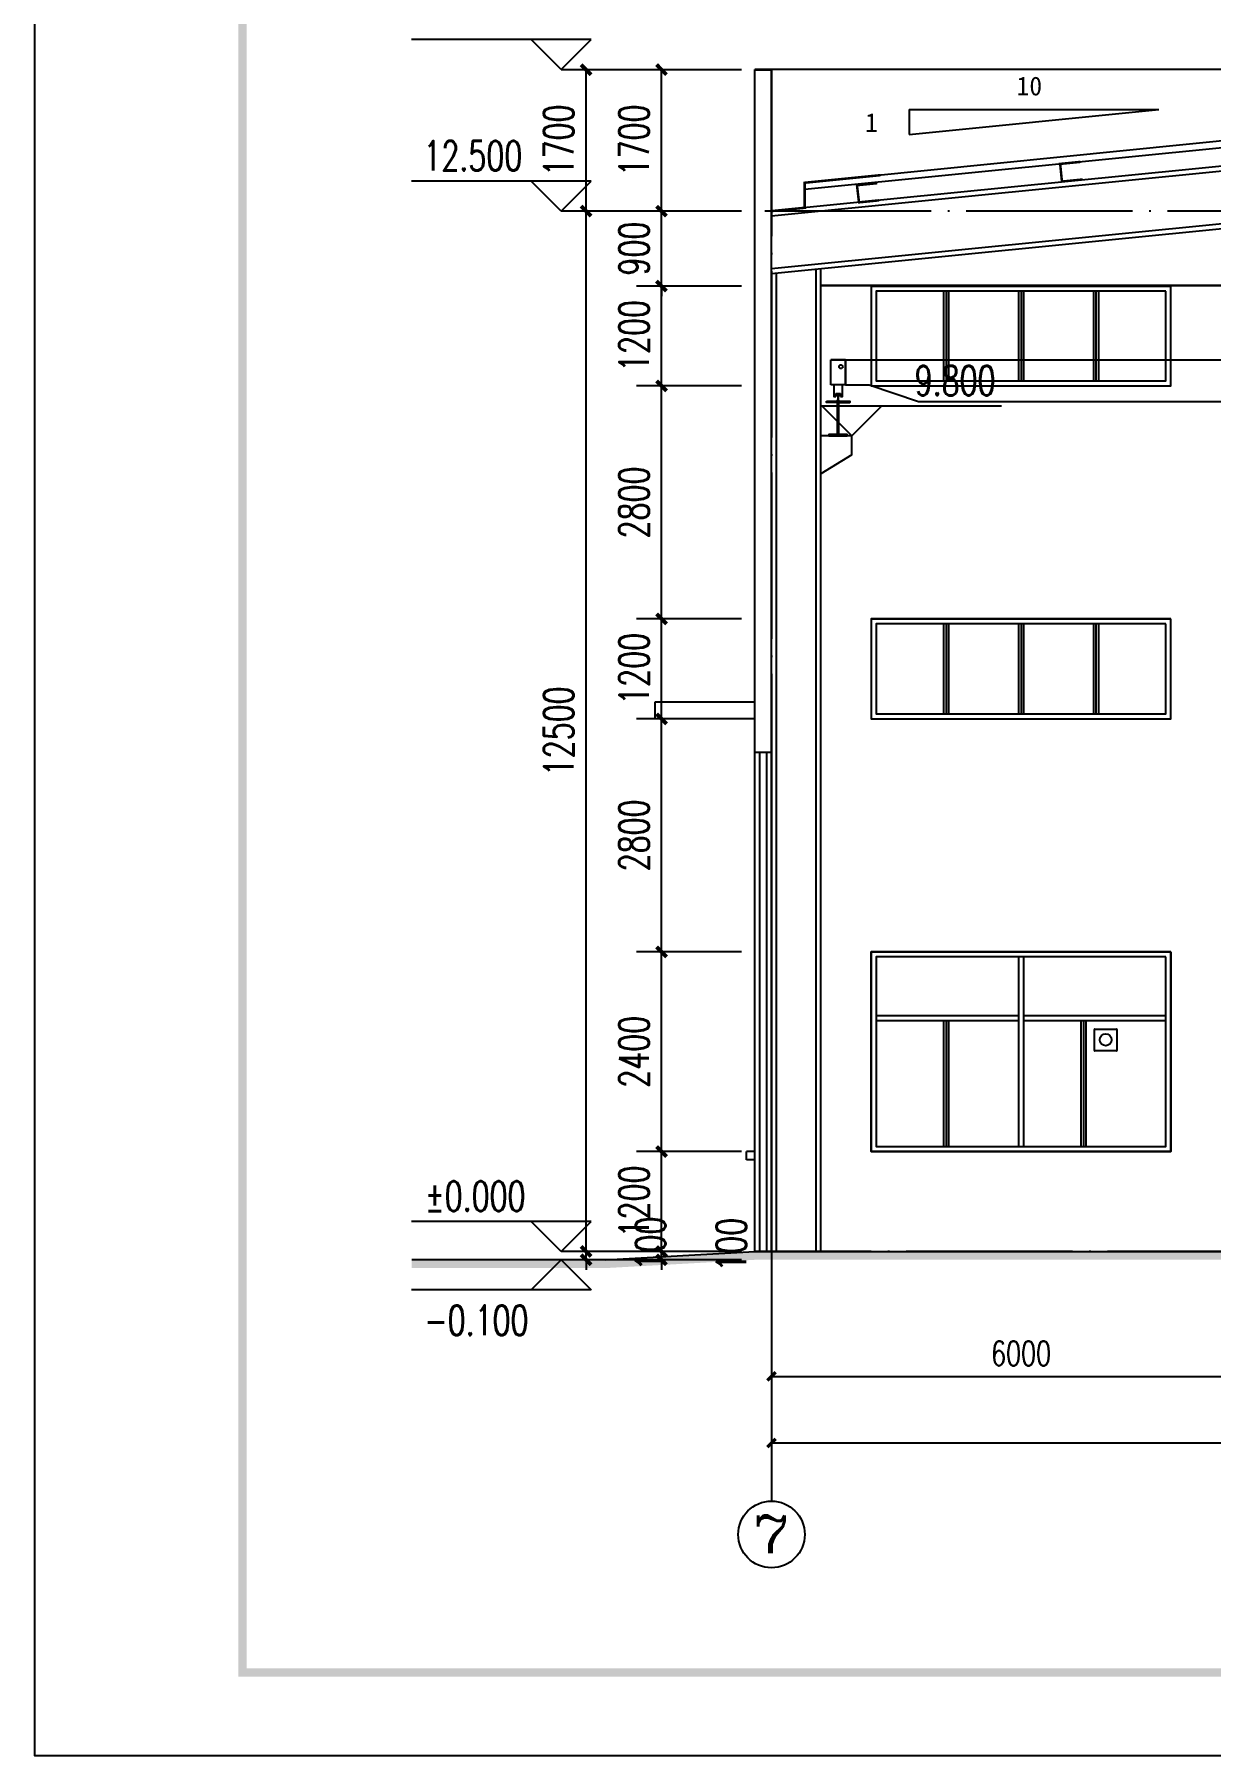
# Model space of a CAD drawing. Extents: x 683431 to 951238, y -788560 to -543702.
# Drawn here: x 683531 to 697669, y -788560 to -767881 of the extents above; entities that cross this region are included whole.
import ezdxf
from ezdxf.enums import TextEntityAlignment as Align

# ---------------------------------------------------------------- set-up
doc = ezdxf.new("R2010")
doc.units = 0
doc.header["$LTSCALE"] = 1000
doc.header["$MEASUREMENT"] = 0
doc.linetypes.add('CENTER', pattern=[50.8, 31.75, -6.35, 6.35, -6.35])
doc.linetypes.add('DOTE', pattern=[2.42, 2, -0.2, 0.02, -0.2])
for name, color, linetype in [('3', 3, 'CENTER'), ('AXIS', 3, 'Continuous'), ('AXIS_TEXT', 7, 'Continuous'), ('DIM_ELEV', 3, 'Continuous'), ('DOTE', 1, 'Continuous'), ('PUB_DIM', 3, 'Continuous'), ('PUB_TEXT', 3, 'Continuous'), ('PUB_TITLE', 4, 'Continuous'), ('RAIL', 163, 'Continuous'), ('WALL', 7, 'Continuous'), ('卫浴', 7, 'Continuous')]:
    doc.layers.add(name, color=color, linetype=linetype)
doc.styles.add('_TCH_AXIS', font='COMPLEX', dxfattribs={"bigfont": 'GBCBIG'})
doc.styles.add('_TCH_DIM', font='SIMPLEX', dxfattribs={"bigfont": 'GBCBIG'})
doc.styles.add('_TCH_DIM_T3', font='SIMPLEX', dxfattribs={"width": 0.705882, "bigfont": 'GBCBIG'})
doc.styles.add('COMPLEX', font='COMPLEX')
doc.styles.add('宋体', font='')
doc.styles.get('宋体').set_extended_font_data('SimSun')
doc.dimstyles.new('_TCH_ARCH&&100', dxfattribs={"dimtxt": 297.5, "dimasz": 100, "dimexe": 250, "dimexo": 300, "dimgap": 126.25, "dimtad": 1, "dimdec": 0, "dimzin": 0, "dimdsep": 46, "dimtxsty": '_TCH_DIM_T3', "dimblk": 'ARCHTICK', "dimcen": 0.09, "dimazin": 2, "dimtfac": 1, "dimtdec": 0, "dimtix": 1, "dimtmove": 2, "dimatfit": 3, "dimfxl": 0, "dimtolj": 1, "dimtzin": 0, "dimarcsym": 0})
doc.dimstyles.new('_TCH_ARCH&&120', dxfattribs={"dimtxt": 357, "dimasz": 120, "dimexe": 300, "dimexo": 360, "dimgap": 151.5, "dimtad": 1, "dimdec": 0, "dimzin": 0, "dimdsep": 46, "dimtxsty": '_TCH_DIM_T3', "dimblk": 'ARCHTICK', "dimcen": 0.09, "dimazin": 2, "dimtfac": 1, "dimtdec": 0, "dimtix": 1, "dimtmove": 2, "dimatfit": 3, "dimfxl": 0, "dimtolj": 1, "dimtzin": 0, "dimarcsym": 0})

# ---------------------------------------------------------------- blocks, each defined once
blk = doc.blocks.new('_ArchTick')
at = {"color": 0, "linetype": 'ByBlock', "const_width": 0.4}
blk.add_lwpolyline([(-0.5, -0.5), (0.5, 0.5)], dxfattribs=at)
blk = doc.blocks.new('*D56')
at = {"layer": 'AXIS', "color": 0, "lineweight": -2}
for p, q in [((692391, -782804), (692391, -784254)), ((698391, -782804), (698391, -784254)), ((692391, -784004), (698391, -784004))]:
    blk.add_line(p, q, dxfattribs=at)
at = {"layer": 'Defpoints', "color": 0}
for p in [(692391, -782504), (698391, -782504), (698391, -784004)]:
    blk.add_point(p, dxfattribs=at)
at = {"layer": 'AXIS', "color": 0, "lineweight": -2, "xscale": 100, "yscale": 100, "zscale": 100, "rotation": 180}
blk.add_blockref('_ArchTick', (692391, -784004), dxfattribs=at)
at = {"layer": 'AXIS', "color": 0, "lineweight": -2, "xscale": 100, "yscale": 100, "zscale": 100}
blk.add_blockref('_ArchTick', (698391, -784004), dxfattribs=at)
at = {"layer": 'AXIS', "color": 0, "insert": (695391, -783729), "char_height": 297.5, "attachment_point": 5, "style": '_TCH_DIM_T3'}
blk.add_mtext('\\A1;6000', dxfattribs=at)
blk = doc.blocks.new('*D57')
at = {"layer": 'AXIS', "color": 0, "lineweight": -2}
for p, q in [((692391, -782804), (692391, -785054)), ((727991, -782804), (727991, -785054)), ((692391, -784804), (727991, -784804))]:
    blk.add_line(p, q, dxfattribs=at)
at = {"layer": 'Defpoints', "color": 0}
for p in [(692391, -782504), (727991, -782504), (727991, -784804)]:
    blk.add_point(p, dxfattribs=at)
at = {"layer": 'AXIS', "color": 0, "lineweight": -2, "xscale": 100, "yscale": 100, "zscale": 100, "rotation": 180}
blk.add_blockref('_ArchTick', (692391, -784804), dxfattribs=at)
at = {"layer": 'AXIS', "color": 0, "lineweight": -2, "xscale": 100, "yscale": 100, "zscale": 100}
blk.add_blockref('_ArchTick', (727991, -784804), dxfattribs=at)
at = {"layer": 'AXIS', "color": 0, "insert": (710191, -784529), "char_height": 297.5, "attachment_point": 5, "style": '_TCH_DIM_T3'}
blk.add_mtext('\\A1;35600', dxfattribs=at)
blk = doc.blocks.new('_AXISO')
blk.add_circle((0, 0), 0.5)
at = {"layer": 'AXIS_TEXT', "style": 'COMPLEX', "width": 1.041667}
blk.add_attdef('A', text='', height=0.56, dxfattribs=at).set_placement((-0.25, -0.28), (0.25, -0.28), align=Align.FIT)
blk = doc.blocks.new('*D69')
at = {"layer": 'Defpoints', "color": 0}
for p in [(690163, -782504), (692391, -782504), (692391, -782604)]:
    blk.add_point(p, dxfattribs=at)
at = {"layer": 'PUB_DIM', "color": 0, "lineweight": -2}
for p, q in [((692031, -782504), (689863, -782504)), ((690163, -782504), (690163, -782384)), ((690163, -782604), (690163, -782504)), ((692031, -782604), (689863, -782604)), ((690163, -782604), (690163, -782724))]:
    blk.add_line(p, q, dxfattribs=at)
at = {"layer": 'PUB_DIM', "color": 0, "lineweight": -2, "xscale": 120, "yscale": 120, "zscale": 120}
for p, rotation in [((690163, -782504), 270), ((690163, -782604), 90)]:
    blk.add_blockref('_ArchTick', p, dxfattribs=dict(at, rotation=rotation))
at = {"layer": 'PUB_DIM', "color": 0, "insert": (690937, -782409), "char_height": 357, "attachment_point": 5, "rotation": 90, "style": '_TCH_DIM_T3'}
blk.add_mtext('\\A1;100', dxfattribs=at)
blk = doc.blocks.new('*D70')
at = {"layer": 'Defpoints', "color": 0}
for p in [(690163, -770004), (692391, -770004), (692391, -782504)]:
    blk.add_point(p, dxfattribs=at)
at = {"layer": 'PUB_DIM', "color": 0, "lineweight": -2}
for p, q in [((692031, -770004), (689863, -770004)), ((690163, -782504), (690163, -770004)), ((692031, -782504), (689863, -782504))]:
    blk.add_line(p, q, dxfattribs=at)
at = {"layer": 'PUB_DIM', "color": 0, "lineweight": -2, "xscale": 120, "yscale": 120, "zscale": 120}
for p, rotation in [((690163, -770004), 90), ((690163, -782504), 270)]:
    blk.add_blockref('_ArchTick', p, dxfattribs=dict(at, rotation=rotation))
at = {"layer": 'PUB_DIM', "color": 0, "insert": (689833, -776254), "char_height": 357, "attachment_point": 5, "rotation": 90, "style": '_TCH_DIM_T3'}
blk.add_mtext('\\A1;12500', dxfattribs=at)
blk = doc.blocks.new('*D71')
at = {"layer": 'Defpoints', "color": 0}
for p in [(690163, -768304), (692391, -768304), (692391, -770004)]:
    blk.add_point(p, dxfattribs=at)
at = {"layer": 'PUB_DIM', "color": 0, "lineweight": -2}
for p, q in [((692031, -768304), (689863, -768304)), ((690163, -770004), (690163, -768304)), ((692031, -770004), (689863, -770004))]:
    blk.add_line(p, q, dxfattribs=at)
at = {"layer": 'PUB_DIM', "color": 0, "lineweight": -2, "xscale": 120, "yscale": 120, "zscale": 120}
for p, rotation in [((690163, -768304), 90), ((690163, -770004), 270)]:
    blk.add_blockref('_ArchTick', p, dxfattribs=dict(at, rotation=rotation))
at = {"layer": 'PUB_DIM', "color": 0, "insert": (689833, -769154), "char_height": 357, "attachment_point": 5, "rotation": 90, "style": '_TCH_DIM_T3'}
blk.add_mtext('\\A1;1700', dxfattribs=at)
blk = doc.blocks.new('*D72')
at = {"layer": 'Defpoints', "color": 0}
for p in [(691069, -782504), (692391, -782504), (692391, -782604)]:
    blk.add_point(p, dxfattribs=at)
at = {"layer": 'PUB_DIM', "color": 0, "lineweight": -2}
for p, q in [((692031, -782504), (690769, -782504)), ((691069, -782504), (691069, -782384)), ((691069, -782604), (691069, -782504)), ((692031, -782604), (690769, -782604)), ((691069, -782604), (691069, -782724))]:
    blk.add_line(p, q, dxfattribs=at)
at = {"layer": 'PUB_DIM', "color": 0, "lineweight": -2, "xscale": 120, "yscale": 120, "zscale": 120}
for p, rotation in [((691069, -782504), 270), ((691069, -782604), 90)]:
    blk.add_blockref('_ArchTick', p, dxfattribs=dict(at, rotation=rotation))
at = {"layer": 'PUB_DIM', "color": 0, "insert": (691909, -782424), "char_height": 357, "attachment_point": 5, "rotation": 90, "style": '_TCH_DIM_T3'}
blk.add_mtext('\\A1;100', dxfattribs=at)
blk = doc.blocks.new('*D73')
at = {"layer": 'Defpoints', "color": 0}
for p in [(691069, -781304), (692391, -781304), (692391, -782504)]:
    blk.add_point(p, dxfattribs=at)
at = {"layer": 'PUB_DIM', "color": 0, "lineweight": -2}
for p, q in [((692031, -781304), (690769, -781304)), ((691069, -782504), (691069, -781304)), ((692031, -782504), (690769, -782504))]:
    blk.add_line(p, q, dxfattribs=at)
at = {"layer": 'PUB_DIM', "color": 0, "lineweight": -2, "xscale": 120, "yscale": 120, "zscale": 120}
for p, rotation in [((691069, -781304), 90), ((691069, -782504), 270)]:
    blk.add_blockref('_ArchTick', p, dxfattribs=dict(at, rotation=rotation))
at = {"layer": 'PUB_DIM', "color": 0, "insert": (690739, -781904), "char_height": 357, "attachment_point": 5, "rotation": 90, "style": '_TCH_DIM_T3'}
blk.add_mtext('\\A1;1200', dxfattribs=at)
blk = doc.blocks.new('*D74')
at = {"layer": 'Defpoints', "color": 0}
for p in [(691069, -778904), (692391, -778904), (692391, -781304)]:
    blk.add_point(p, dxfattribs=at)
at = {"layer": 'PUB_DIM', "color": 0, "lineweight": -2}
for p, q in [((692031, -778904), (690769, -778904)), ((691069, -781304), (691069, -778904)), ((692031, -781304), (690769, -781304))]:
    blk.add_line(p, q, dxfattribs=at)
at = {"layer": 'PUB_DIM', "color": 0, "lineweight": -2, "xscale": 120, "yscale": 120, "zscale": 120}
for p, rotation in [((691069, -778904), 90), ((691069, -781304), 270)]:
    blk.add_blockref('_ArchTick', p, dxfattribs=dict(at, rotation=rotation))
at = {"layer": 'PUB_DIM', "color": 0, "insert": (690739, -780104), "char_height": 357, "attachment_point": 5, "rotation": 90, "style": '_TCH_DIM_T3'}
blk.add_mtext('\\A1;2400', dxfattribs=at)
blk = doc.blocks.new('*D75')
at = {"layer": 'Defpoints', "color": 0}
for p in [(691069, -776104), (692391, -776104), (692391, -778904)]:
    blk.add_point(p, dxfattribs=at)
at = {"layer": 'PUB_DIM', "color": 0, "lineweight": -2}
for p, q in [((692031, -776104), (690769, -776104)), ((691069, -778904), (691069, -776104)), ((692031, -778904), (690769, -778904))]:
    blk.add_line(p, q, dxfattribs=at)
at = {"layer": 'PUB_DIM', "color": 0, "lineweight": -2, "xscale": 120, "yscale": 120, "zscale": 120}
for p, rotation in [((691069, -776104), 90), ((691069, -778904), 270)]:
    blk.add_blockref('_ArchTick', p, dxfattribs=dict(at, rotation=rotation))
at = {"layer": 'PUB_DIM', "color": 0, "insert": (690739, -777504), "char_height": 357, "attachment_point": 5, "rotation": 90, "style": '_TCH_DIM_T3'}
blk.add_mtext('\\A1;2800', dxfattribs=at)
blk = doc.blocks.new('*D76')
at = {"layer": 'Defpoints', "color": 0}
for p in [(691069, -774904), (692391, -774904), (692391, -776104)]:
    blk.add_point(p, dxfattribs=at)
at = {"layer": 'PUB_DIM', "color": 0, "lineweight": -2}
for p, q in [((692031, -774904), (690769, -774904)), ((691069, -776104), (691069, -774904)), ((692031, -776104), (690769, -776104))]:
    blk.add_line(p, q, dxfattribs=at)
at = {"layer": 'PUB_DIM', "color": 0, "lineweight": -2, "xscale": 120, "yscale": 120, "zscale": 120}
for p, rotation in [((691069, -774904), 90), ((691069, -776104), 270)]:
    blk.add_blockref('_ArchTick', p, dxfattribs=dict(at, rotation=rotation))
at = {"layer": 'PUB_DIM', "color": 0, "insert": (690739, -775504), "char_height": 357, "attachment_point": 5, "rotation": 90, "style": '_TCH_DIM_T3'}
blk.add_mtext('\\A1;1200', dxfattribs=at)
blk = doc.blocks.new('*D77')
at = {"layer": 'Defpoints', "color": 0}
for p in [(691069, -772104), (692391, -772104), (692391, -774904)]:
    blk.add_point(p, dxfattribs=at)
at = {"layer": 'PUB_DIM', "color": 0, "lineweight": -2}
for p, q in [((692031, -772104), (690769, -772104)), ((691069, -774904), (691069, -772104)), ((692031, -774904), (690769, -774904))]:
    blk.add_line(p, q, dxfattribs=at)
at = {"layer": 'PUB_DIM', "color": 0, "lineweight": -2, "xscale": 120, "yscale": 120, "zscale": 120}
for p, rotation in [((691069, -772104), 90), ((691069, -774904), 270)]:
    blk.add_blockref('_ArchTick', p, dxfattribs=dict(at, rotation=rotation))
at = {"layer": 'PUB_DIM', "color": 0, "insert": (690739, -773504), "char_height": 357, "attachment_point": 5, "rotation": 90, "style": '_TCH_DIM_T3'}
blk.add_mtext('\\A1;2800', dxfattribs=at)
blk = doc.blocks.new('*D78')
at = {"layer": 'Defpoints', "color": 0}
for p in [(691069, -770904), (692391, -770904), (692391, -772104)]:
    blk.add_point(p, dxfattribs=at)
at = {"layer": 'PUB_DIM', "color": 0, "lineweight": -2}
for p, q in [((692031, -770904), (690769, -770904)), ((691069, -772104), (691069, -770904)), ((692031, -772104), (690769, -772104))]:
    blk.add_line(p, q, dxfattribs=at)
at = {"layer": 'PUB_DIM', "color": 0, "lineweight": -2, "xscale": 120, "yscale": 120, "zscale": 120}
for p, rotation in [((691069, -770904), 90), ((691069, -772104), 270)]:
    blk.add_blockref('_ArchTick', p, dxfattribs=dict(at, rotation=rotation))
at = {"layer": 'PUB_DIM', "color": 0, "insert": (690739, -771504), "char_height": 357, "attachment_point": 5, "rotation": 90, "style": '_TCH_DIM_T3'}
blk.add_mtext('\\A1;1200', dxfattribs=at)
blk = doc.blocks.new('*D79')
at = {"layer": 'Defpoints', "color": 0}
for p in [(691069, -770004), (692391, -770004), (692391, -770904)]:
    blk.add_point(p, dxfattribs=at)
at = {"layer": 'PUB_DIM', "color": 0, "lineweight": -2}
for p, q in [((691069, -770004), (691069, -769884)), ((692031, -770004), (690769, -770004)), ((691069, -770904), (691069, -770004)), ((692031, -770904), (690769, -770904)), ((691069, -770904), (691069, -771024))]:
    blk.add_line(p, q, dxfattribs=at)
at = {"layer": 'PUB_DIM', "color": 0, "lineweight": -2, "xscale": 120, "yscale": 120, "zscale": 120}
for p, rotation in [((691069, -770004), 270), ((691069, -770904), 90)]:
    blk.add_blockref('_ArchTick', p, dxfattribs=dict(at, rotation=rotation))
at = {"layer": 'PUB_DIM', "color": 0, "insert": (690739, -770454), "char_height": 357, "attachment_point": 5, "rotation": 90, "style": '_TCH_DIM_T3'}
blk.add_mtext('\\A1;900', dxfattribs=at)
blk = doc.blocks.new('*D80')
at = {"layer": 'Defpoints', "color": 0}
for p in [(691069, -768304), (692391, -768304), (692391, -770004)]:
    blk.add_point(p, dxfattribs=at)
at = {"layer": 'PUB_DIM', "color": 0, "lineweight": -2}
for p, q in [((692031, -768304), (690769, -768304)), ((691069, -770004), (691069, -768304)), ((692031, -770004), (690769, -770004))]:
    blk.add_line(p, q, dxfattribs=at)
at = {"layer": 'PUB_DIM', "color": 0, "lineweight": -2, "xscale": 120, "yscale": 120, "zscale": 120}
for p, rotation in [((691069, -768304), 90), ((691069, -770004), 270)]:
    blk.add_blockref('_ArchTick', p, dxfattribs=dict(at, rotation=rotation))
at = {"layer": 'PUB_DIM', "color": 0, "insert": (690739, -769154), "char_height": 357, "attachment_point": 5, "rotation": 90, "style": '_TCH_DIM_T3'}
blk.add_mtext('\\A1;1700', dxfattribs=at)

msp = doc.modelspace()

# ---------------------------------------------------------------- linework, layer by layer
for p, q in [((701190.6, -768822.7), (692790.6, -769662.7)), ((693280.3, -771791.6), (693103.3, -771791.6)), ((693280.3, -771791.6), (693103.3, -771791.6)), ((693356.7, -772703.5), (692986.1, -772703.5)), ((693356.7, -772703.5), (692986.1, -772703.5)), ((693356.7, -772933.5), (693356.7, -772703.5)), ((693356.7, -772933.5), (693356.7, -772703.5)), ((693356.7, -772933.5), (692986.1, -773161.3)), ((693356.7, -772933.5), (692986.1, -773161.3)), ((696273.2, -780089.3, 0), (696273.2, -779836.9, 0)), ((696277.2, -779832.9, 0), (696537.6, -779832.9, 0)), ((696541.6, -779836.9, 0), (696541.6, -780089.3, 0)), ((696537.6, -780093.3, 0), (696277.2, -780093.3, 0))]:
    msp.add_line(p, q)
at = {"ltscale": 10}
for p, q in [((701190.6, -768822.7), (692790.6, -769662.7)), ((701190.6, -768903.2), (692790.6, -769743.2)), ((701190.6, -769183.8), (692390.6, -770063.8)), ((701190.6, -769123.5), (692410.6, -770001.5)), ((701190.6, -769817.6), (692390.6, -770697.6)), ((701190.6, -769877.9), (692390.6, -770757.9))]:
    msp.add_line(p, q, dxfattribs=at)
at = {"ltscale": 0.5}
for p, q in [((694047.3, -769084.5), (697047.3, -768784.5)), ((694047.3, -768784.5), (694047.3, -769084.5)), ((694047.3, -768784.5), (697047.3, -768784.5))]:
    msp.add_line(p, q, dxfattribs=at)
at = {"color": 7}
for p, q in [((693103.3, -772091.6), (693103.3, -771791.6)), ((693103.3, -772091.6), (693103.3, -771791.6)), ((693280.3, -772091.6), (693280.3, -771791.6)), ((693280.3, -772091.6), (693280.3, -771791.6)), ((693163.7, -772229.8), (693163.7, -772195)), ((693163.7, -772195), (693220, -772195)), ((693163.7, -772229.8), (693163.7, -772195)), ((693163.7, -772195), (693220, -772195)), ((693169.3, -772217.2), (693169.3, -772195)), ((693169.3, -772217.2), (693169.3, -772195)), ((693171.6, -772214.5), (693169.3, -772217.2)), ((693171.6, -772214.5), (693169.3, -772217.2)), ((693169.3, -772217.2), (693170.8, -772220.2)), ((693169.3, -772217.2), (693170.8, -772220.2)), ((693170.8, -772220.2), (693182.2, -772220.7)), ((693170.8, -772220.2), (693182.2, -772220.7)), ((693171.6, -772214.5), (693186.3, -772208.8)), ((693171.6, -772214.5), (693186.3, -772208.8)), ((693173.6, -772283.9), (693171.6, -772287.6)), ((693173.6, -772283.9), (693171.6, -772287.6)), ((693171.6, -772287.6), (693211.6, -772287.6)), ((693171.6, -772287.6), (693211.6, -772287.6)), ((693187.1, -772281.9), (693173.6, -772283.9)), ((693187.1, -772281.9), (693173.6, -772283.9)), ((693182.2, -772220.7), (693188.6, -772222.5)), ((693182.2, -772220.7), (693188.6, -772222.5)), ((693186.3, -772208.8), (693191.8, -772207.6)), ((693186.3, -772208.8), (693191.8, -772207.6)), ((693189.1, -772278.1), (693187.1, -772281.9)), ((693189.1, -772278.1), (693187.1, -772281.9)), ((693188.6, -772222.5), (693189.1, -772228.1)), ((693188.6, -772222.5), (693189.1, -772228.1)), ((693189.1, -772228.1), (693189.1, -772278.1)), ((693189.1, -772228.1), (693189.1, -772278.1)), ((693192.3, -772207.6), (693192.3, -772195)), ((693192.3, -772207.6), (693192.3, -772195)), ((693197.9, -772208.8), (693192.3, -772207.6)), ((693197.9, -772208.8), (693192.3, -772207.6)), ((693194.6, -772222.5), (693194.1, -772228.1)), ((693194.6, -772222.5), (693194.1, -772228.1)), ((693194.1, -772228.1), (693194.1, -772278.1)), ((693194.1, -772228.1), (693194.1, -772278.1)), ((693194.1, -772278.1), (693196.2, -772281.9)), ((693194.1, -772278.1), (693196.2, -772281.9)), ((693200.9, -772220.7), (693194.6, -772222.5)), ((693200.9, -772220.7), (693194.6, -772222.5)), ((693196.2, -772281.9), (693209.6, -772283.9)), ((693196.2, -772281.9), (693209.6, -772283.9)), ((693211.6, -772214.5), (693197.9, -772208.8)), ((693211.6, -772214.5), (693197.9, -772208.8)), ((693212.3, -772220.2), (693200.9, -772220.7)), ((693212.3, -772220.2), (693200.9, -772220.7)), ((693209.6, -772283.9), (693211.6, -772287.6)), ((693209.6, -772283.9), (693211.6, -772287.6)), ((693211.6, -772214.5), (693213.9, -772217.2)), ((693211.6, -772214.5), (693213.9, -772217.2)), ((693213.9, -772217.2), (693212.3, -772220.2)), ((693213.9, -772217.2), (693212.3, -772220.2)), ((693213.9, -772217.2), (693213.9, -772195)), ((693213.9, -772217.2), (693213.9, -772195)), ((693220, -772229.8), (693220, -772195)), ((693220, -772229.8), (693220, -772195))]:
    msp.add_line(p, q, dxfattribs=at)
at = {"ltscale": 10, "const_width": 30}
for points in [[(693703.2, -769571.4), (692790.6, -769662.7), (692790.6, -769963.5), (692390.6, -770003.5), (692390.6, -768303.5), (692190.6, -768303.5)], [(696106.5, -769411.7), (695861.1, -769436.2), (695882.3, -769648.3), (696132.3, -769623.3)], [(693663.7, -769668), (693418.4, -769692.5), (693443, -769898.3), (693684.2, -769874.2)]]:
    msp.add_lwpolyline(points, dxfattribs=at)
at = {"color": 7}
msp.add_lwpolyline([(693220, -772229.8), (693244.7, -772229.8), (693244.7, -772091.6), (693139, -772091.6), (693139, -772229.8), (693163.7, -772229.8)], dxfattribs=at)
msp.add_lwpolyline([(693220, -772229.8), (693244.7, -772229.8), (693244.7, -772091.6), (693139, -772091.6), (693139, -772229.8), (693163.7, -772229.8)], dxfattribs=at)
msp.add_circle((696408.1, -779960.4, 0), 72)
for centre, start, end in [((696277.2, -779836.9, 0), 90, 180), ((696537.6, -779836.9, 0), 0, 90), ((696277.2, -780089.3, 0), 180, 270), ((696537.6, -780089.3, 0), 270, 0)]:
    msp.add_arc(centre, 4, start, end)
at = {"layer": '3'}
for p, q in [((692926.1, -782503.5), (692926.1, -770704.4)), ((692926.1, -782503.5), (692926.1, -770704.4)), ((692986.1, -782503.5), (692986.1, -770698.4)), ((692986.1, -782503.5), (692986.1, -770698.4)), ((692450.6, -782503.5), (692450.6, -770751.9))]:
    msp.add_line(p, q, dxfattribs=at)
at = {"layer": 'AXIS'}
for p, q in [((693242.4, -772703.5), (692989.8, -772703.5)), ((693242.4, -772703.5), (692989.8, -772703.5)), ((692390.6, -782503.5), (692390.6, -785503.5))]:
    msp.add_line(p, q, dxfattribs=at)
at = {"layer": 'DIM_ELEV'}
for p, q in [((690223.3, -767943.5), (688063.3, -767943.5)), ((689863.3, -768303.5), (689503.3, -767943.5)), ((689863.3, -768303.5), (690223.3, -767943.5)), ((690223.3, -769643.5), (688063.3, -769643.5)), ((689863.3, -770003.5), (689503.3, -769643.5)), ((689863.3, -770003.5), (690223.3, -769643.5)), ((693356.7, -772703.5), (692996.7, -772343.5)), ((692996.7, -772343.5), (695156.7, -772343.5)), ((693356.7, -772703.5), (693716.7, -772343.5)), ((690223.3, -782143.5), (688063.3, -782143.5)), ((689863.3, -782503.5), (689503.3, -782143.5)), ((689863.3, -782503.5), (690223.3, -782143.5)), ((689863.3, -782603.5), (689503.3, -782963.5)), ((689863.3, -782603.5), (690223.3, -782963.5)), ((690223.3, -782963.5), (688063.3, -782963.5))]:
    msp.add_line(p, q, dxfattribs=at)
at = {"layer": 'DOTE', "linetype": 'DOTE'}
for p, q in [((692390.6, -768303.5), (692390.6, -782503.5)), ((692390.6, -768303.5), (692390.6, -782503.5)), ((728190.6, -770003.5), (692190.6, -770003.5)), ((729890.6, -782503.5), (692190.6, -782503.5))]:
    msp.add_line(p, q, dxfattribs=at)
at = {"layer": 'PUB_TEXT'}
for p, q in [((693103.3, -771791.6), (709975.7, -771791.6)), ((693280.3, -771791.6), (693280.3, -772091.6)), ((693280.3, -771791.6), (693280.3, -772091.6)), ((693280.3, -771791.6), (693280.3, -772091.6)), ((693280.3, -771791.6), (693280.3, -772091.6)), ((693280.3, -772091.6), (693103.3, -772091.6)), ((693280.3, -772091.6), (693103.3, -772091.6)), ((693280.3, -772091.6), (693565.8, -772091.6)), ((693280.3, -772091.6), (693565.8, -772091.6)), ((693565.8, -772091.6), (694158.2, -772291.6)), ((694158.2, -772291.6), (708920.8, -772291.6))]:
    msp.add_line(p, q, dxfattribs=at)
msp.add_circle((693225.8, -771872.6), 22.4, dxfattribs=at)
msp.add_circle((693225.8, -771872.6), 22.4, dxfattribs=at)
at = {"layer": 'PUB_TITLE'}
msp.add_lwpolyline([(788630.8, -788560.5), (788630.8, -729160.5), (683530.8, -729160.5), (683530.8, -788560.5)], close=True, dxfattribs=at)
at = {"layer": 'PUB_TITLE', "const_width": 100}
msp.add_lwpolyline([(787630.8, -787560.5), (787630.8, -730160.5), (686030.8, -730160.5), (686030.8, -787560.5)], close=True, dxfattribs=at)
at = {"layer": 'RAIL', "ltscale": 0.5}
for p, q in [((692190.6, -770003.5), (692190.6, -768303.5)), ((692190.6, -781303.5), (692190.6, -768303.5)), ((728190.6, -768303.5), (692190.6, -768303.5)), ((692190.6, -781303.5), (692190.6, -768303.5)), ((692390.6, -782503.5), (692390.6, -768303.5)), ((692390.6, -770003.5), (692390.6, -769023.5)), ((710092.9, -770896), (692986.1, -770896)), ((692986.1, -770896), (710092.9, -770896)), ((693590.6, -770903.5), (697190.6, -770903.5)), ((693590.6, -770903.5), (697190.6, -770903.5)), ((694460.6, -770963.5), (694460.6, -772043.5)), ((694490.6, -770963.5), (694490.6, -772043.5)), ((694520.6, -770963.5), (694520.6, -772043.5)), ((695360.6, -770963.5), (695360.6, -772043.5)), ((695390.6, -770963.5), (695390.6, -772043.5)), ((695420.6, -770963.5), (695420.6, -772043.5)), ((696260.6, -770963.5), (696260.6, -772043.5)), ((696290.6, -770963.5), (696290.6, -772043.5)), ((696320.6, -770963.5), (696320.6, -772043.5)), ((693590.6, -772103.5), (697190.6, -772103.5)), ((693590.6, -772103.5), (697190.6, -772103.5)), ((693590.6, -774903.5), (697190.6, -774903.5)), ((694460.6, -774963.5), (694460.6, -776043.5)), ((694490.6, -774963.5), (694490.6, -776043.5)), ((694520.6, -774963.5), (694520.6, -776043.5)), ((695360.6, -774963.5), (695360.6, -776043.5)), ((695390.6, -774963.5), (695390.6, -776043.5)), ((695420.6, -774963.5), (695420.6, -776043.5)), ((696260.6, -774963.5), (696260.6, -776043.5)), ((696290.6, -774963.5), (696290.6, -776043.5)), ((696320.6, -774963.5), (696320.6, -776043.5)), ((690990.1, -775903.5), (690990.1, -776103.5)), ((692190.1, -775903.5), (690990.1, -775903.5)), ((692190.1, -775903.5), (692190.6, -775904)), ((692190.6, -776103), (692190.6, -775904)), ((692190.1, -776103.5), (690990.1, -776103.5)), ((692190.1, -776103.5), (692190.6, -776103)), ((693590.6, -776103.5), (697190.6, -776103.5)), ((692190.6, -782503.5), (692190.6, -776503.5)), ((692190.6, -776503.5), (692390.6, -776503.5)), ((692190.6, -776503.5), (692390.6, -776503.5)), ((692250.6, -782503.5), (692250.6, -776503.5)), ((692330.6, -776503.5), (692330.6, -782503.5)), ((692390.6, -776503.5), (692390.6, -782503.5)), ((693590.6, -778903.5), (697190.6, -778903.5)), ((693590.6, -781303.5), (693590.6, -778903.5)), ((695360.6, -778963.5), (695360.6, -781243.5)), ((695420.6, -778963.5), (695420.6, -781243.5)), ((697190.6, -778903.5), (697190.6, -781303.5)), ((695360.6, -779673.5), (693650.6, -779673.5)), ((695360.6, -779733.5), (693650.6, -779733.5)), ((694460.6, -779733.5), (694460.6, -781243.5)), ((694490.6, -779733.5), (694490.6, -781243.5)), ((694520.6, -779733.5), (694520.6, -781243.5)), ((697130.6, -779673.5), (695420.6, -779673.5)), ((697130.6, -779733.5), (695420.6, -779733.5)), ((696110.6, -779733.5), (696110.6, -781243.5)), ((696140.6, -779733.5), (696140.6, -781243.5)), ((696170.6, -779733.5), (696170.6, -781243.5)), ((692190.6, -781303.5), (692090.6, -781303.5)), ((692190.6, -781303.5), (692090.6, -781303.5)), ((692090.6, -781403.5), (692090.6, -781303.5)), ((692190.6, -781403.5), (692090.6, -781403.5)), ((692190.6, -781403.5), (692090.6, -781403.5)), ((692190.6, -782503.5), (692190.6, -781303.5)), ((692190.6, -782503.5), (692190.6, -781403.5)), ((697190.6, -781303.5), (693590.6, -781303.5)), ((690390.6, -782603.5), (692190.6, -782503.5)), ((692390.6, -782503.5), (692190.6, -782503.5)), ((692190.6, -782503.5), (692390.6, -782503.5)), ((692190.6, -782503.5), (728190.6, -782503.5)), ((692390.6, -782503.5), (692986.1, -782503.5)), ((690390.6, -782603.5), (688067.1, -782603.5))]:
    msp.add_line(p, q, dxfattribs=at)
for points in [[(697190.6, -770903.5), (693590.6, -770903.5), (693590.6, -772103.5), (697190.6, -772103.5)], [(697190.6, -770903.5), (693590.6, -770903.5), (693590.6, -772103.5), (697190.6, -772103.5)], [(697130.6, -770963.5), (693650.6, -770963.5), (693650.6, -772043.5), (697130.6, -772043.5)], [(697190.6, -774903.5), (693590.6, -774903.5), (693590.6, -776103.5), (697190.6, -776103.5)], [(697130.6, -774963.5), (693650.6, -774963.5), (693650.6, -776043.5), (697130.6, -776043.5)], [(697190.6, -778903.5), (693590.6, -778903.5), (693590.6, -781303.5), (697190.6, -781303.5)], [(697130.6, -778963.5), (693650.6, -778963.5), (693650.6, -781243.5), (697130.6, -781243.5)]]:
    msp.add_lwpolyline(points, close=True, dxfattribs=at)
for points, const_width in [([(688067.1, -782653.5), (690392, -782653.5), (692192, -782553.5), (729890.6, -782553.5)], 100), ([(688067.1, -782603.5), (690390.6, -782603.5), (692190.6, -782503.5), (729890.6, -782503.5)], 0.001), ([(692190.6, -782503.5), (729890.6, -782503.5)], 0.001), ([(692190.6, -782503.5), (728190.6, -782503.5)], 0.001)]:
    msp.add_lwpolyline(points, dxfattribs=dict(at, const_width=const_width))
at = {"layer": 'WALL'}
msp.add_line((692390.6, -778303.5), (692390.6, -770653.5), dxfattribs=at)
at = {"layer": '卫浴'}
for p, q in [((693201.2, -772303.6), (693331.7, -772303.6)), ((693201.2, -772303.6), (693331.7, -772303.6)), ((693201.2, -772687.5), (693301.7, -772687.5)), ((693201.2, -772687.5), (693301.7, -772687.5))]:
    msp.add_line(p, q, dxfattribs=at)
for points in [[(693051.5, -772287.6), (693331.7, -772287.6), (693331.7, -772303.6), (693051.5, -772303.6)], [(693051.5, -772287.6), (693331.7, -772287.6), (693331.7, -772303.6), (693051.5, -772303.6)], [(693182.2, -772687.5), (693201.2, -772687.5), (693201.2, -772303.6), (693182.2, -772303.6)], [(693182.2, -772687.5), (693201.2, -772687.5), (693201.2, -772303.6), (693182.2, -772303.6)], [(693081.5, -772703.5), (693301.7, -772703.5), (693301.7, -772687.5), (693081.5, -772687.5)], [(693081.5, -772703.5), (693301.7, -772703.5), (693301.7, -772687.5), (693081.5, -772687.5)]]:
    msp.add_lwpolyline(points, close=True, dxfattribs=at)

# ---------------------------------------------------------------- block references
at = {"layer": 'AXIS'}
ref = msp.add_blockref('_AXISO', (692390.6, -785903.5), dxfattribs=dict(at, xscale=800, yscale=800, zscale=800))
ref.add_attrib('A', '7', dxfattribs={"layer": 'AXIS_TEXT', "ltscale": 0.5, "height": 452.5, "style": '_TCH_AXIS', "width": 1.5}).set_placement((692164.4, -786129.8), (692616.9, -786129.8), align=Align.FIT)

# ---------------------------------------------------------------- texts
at = {"layer": 'PUB_TEXT', "style": '宋体'}
for s, height, p in [('10', 226.58, (695336.4, -768613.5)), ('1', 226.6, (693515.8, -769052.8))]:
    msp.add_text(s, height=height, dxfattribs=at).set_placement(p)
at = {"layer": 'PUB_TEXT', "style": '_TCH_DIM', "width": 0.705882}
for s, p in [('12.500', (688207.3, -769517.5)), ('9.800', (694112.7, -772217.5)), ('%%P0.000', (688225.3, -782017.5)), ('-0.100', (688218.1, -783509.5))]:
    msp.add_text(s, height=357, dxfattribs=at).set_placement(p)

# ---------------------------------------------------------------- dimensions: what is measured, and where the dimension line sits
at = {"layer": 'AXIS'}
for p2, distance, picture, middle in [((698390.6, -782503.5), -1500, '*D56', (695390.6, -783728.5)), ((727990.6, -782503.5), -2300, '*D57', (710190.6, -784528.5))]:
    dim = msp.add_aligned_dim(p1=(692390.6, -782503.5), p2=p2, distance=distance, dimstyle='_TCH_ARCH&&100', dxfattribs=at)
    dim.commit()
    dim.dimension.update_dxf_attribs({"geometry": picture, "text_midpoint": middle})
at = {"layer": 'PUB_DIM'}
for p1, p2, distance, picture, middle in [((692390.6, -770003.5), (692390.6, -768303.5), 2227.3, '*D71', (689833.3, -769153.5)), ((692390.6, -770003.5), (692390.6, -768303.5), 1321.3, '*D80', (690739.3, -769153.5)), ((692390.6, -770903.5), (692390.6, -770003.5), 1321.3, '*D79', (690739.3, -770453.5)), ((692390.6, -782503.5), (692390.6, -770003.5), 2227.3, '*D70', (689833.3, -776253.5)), ((692390.6, -772103.5), (692390.6, -770903.5), 1321.3, '*D78', (690739.3, -771503.5)), ((692390.6, -774903.5), (692390.6, -772103.5), 1321.3, '*D77', (690739.3, -773503.5)), ((692390.6, -776103.5), (692390.6, -774903.5), 1321.3, '*D76', (690739.3, -775503.5)), ((692390.6, -778903.5), (692390.6, -776103.5), 1321.3, '*D75', (690739.3, -777503.5)), ((692390.6, -781303.5), (692390.6, -778903.5), 1321.3, '*D74', (690739.3, -780103.5)), ((692390.6, -782503.5), (692390.6, -781303.5), 1321.3, '*D73', (690739.3, -781903.5))]:
    dim = msp.add_aligned_dim(p1=p1, p2=p2, distance=distance, dimstyle='_TCH_ARCH&&120', dxfattribs=at)
    dim.commit()
    dim.dimension.update_dxf_attribs({"geometry": picture, "text_midpoint": middle})
for base, picture, middle in [((690163.3, -782503.5), '*D69', (690936.9, -782409.1)), ((691069.3, -782503.5), '*D72', (691908.9, -782423.6))]:
    dim = msp.add_linear_dim(base=base, p1=(692390.6, -782603.5), p2=(692390.6, -782503.5), angle=90, dimstyle='_TCH_ARCH&&120', dxfattribs=at)
    dim.commit()
    dim.dimension.update_dxf_attribs({"geometry": picture, "text_midpoint": middle, "dimtype": 161})

doc.saveas('drawing.dxf')
